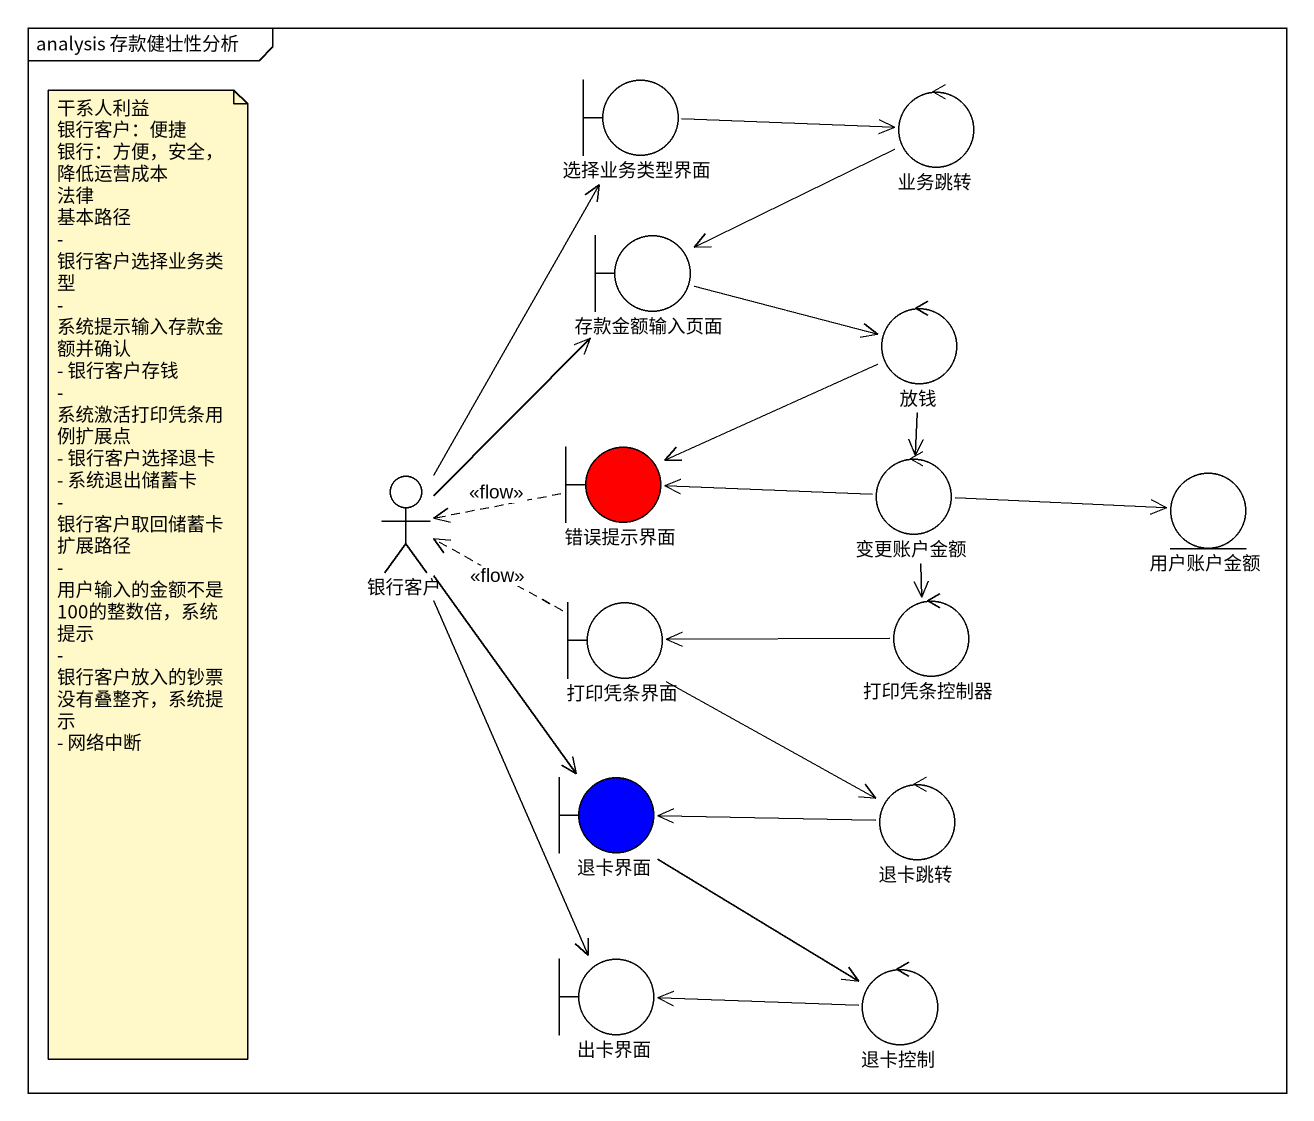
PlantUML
@startuml
mainframe analysis 存款健壮性分析
boundary 选择业务类型界面
control 业务跳转
boundary 存款金额输入页面
control 放钱
boundary 错误提示界面 #FF0000
actor 银行客户
control 变更账户金额
entity 用户账户金额
boundary 打印凭条界面
control 打印凭条控制器
boundary 退卡界面 #0000FF
control 退卡跳转
boundary 出卡界面
control 退卡控制
选择业务类型界面 -right-> 业务跳转
业务跳转 -left-> 存款金额输入页面
存款金额输入页面 -right-> 放钱
放钱 -left-> 错误提示界面
放钱 --> 变更账户金额
错误提示界面 .left.> 银行客户 : <<flow>>
银行客户 -up-> 选择业务类型界面
银行客户 -up-> 存款金额输入页面
银行客户 --> 退卡界面
银行客户 --> 出卡界面
变更账户金额 -left-> 错误提示界面
变更账户金额 -right-> 用户账户金额
变更账户金额 --> 打印凭条控制器
打印凭条界面 .left.> 银行客户 : <<flow>>
打印凭条界面 --> 退卡跳转
打印凭条控制器 -left-> 打印凭条界面
退卡界面 --> 退卡控制
退卡跳转 -left-> 退卡界面
退卡控制 -left-> 出卡界面
note as N1
  干系人利益
  银行客户：便捷
  银行：方便，安全，降低运营成本
  法律
  基本路径
  - 银行客户选择业务类型
  - 系统提示输入存款金额并确认
  - 银行客户存钱
  - 系统激活打印凭条用例扩展点
  - 银行客户选择退卡
  - 系统退出储蓄卡
  - 银行客户取回储蓄卡
  扩展路径
  - 用户输入的金额不是100的整数倍，系统提示
  - 银行客户放入的钞票没有叠整齐，系统提示
  - 网络中断
end note
@enduml
